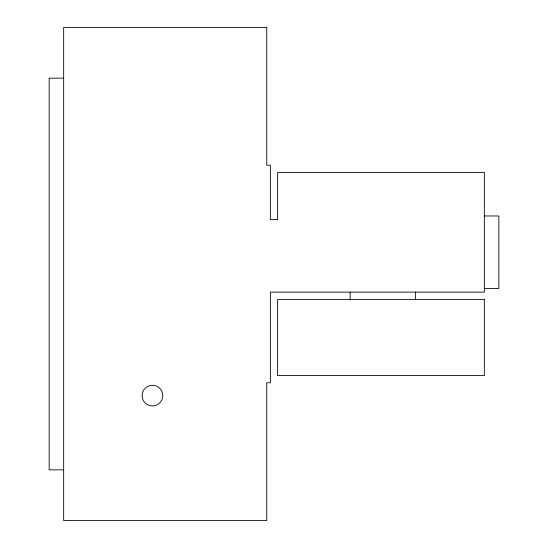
<?xml version="1.0" encoding="UTF-8"?>
<svg xmlns="http://www.w3.org/2000/svg" width="548" height="548" viewBox="0 0 548 548"><rect width="100%" height="100%" fill="white"/><g stroke="black" fill="none" stroke-linecap="round" stroke-linejoin="round"><path stroke-width="0.82" d="M63.664 78.172L49.156 78.172L49.156 469.828L63.664 469.828M484.336 215.974L498.844 215.974L498.844 288.508L484.336 288.508M415.432 292.132L415.432 299.386M350.158 292.132L350.158 299.386M266.746 27.4L63.664 27.4L63.664 520.6L266.746 520.6L266.746 382.792L270.376 382.792L270.376 292.132L484.336 292.132L484.336 172.456L277.624 172.456L277.624 219.604L270.376 219.604L270.376 165.208L266.746 165.208L266.746 27.4M484.336 299.386L277.624 299.386L277.624 375.544L484.336 375.544L484.336 299.386M147.282 404.547A10.337 10.337 0 0 0 162.783 395.594A10.337 10.337 0 0 0 147.282 386.641A10.337 10.337 0 0 0 147.282 404.547"/></g></svg>
